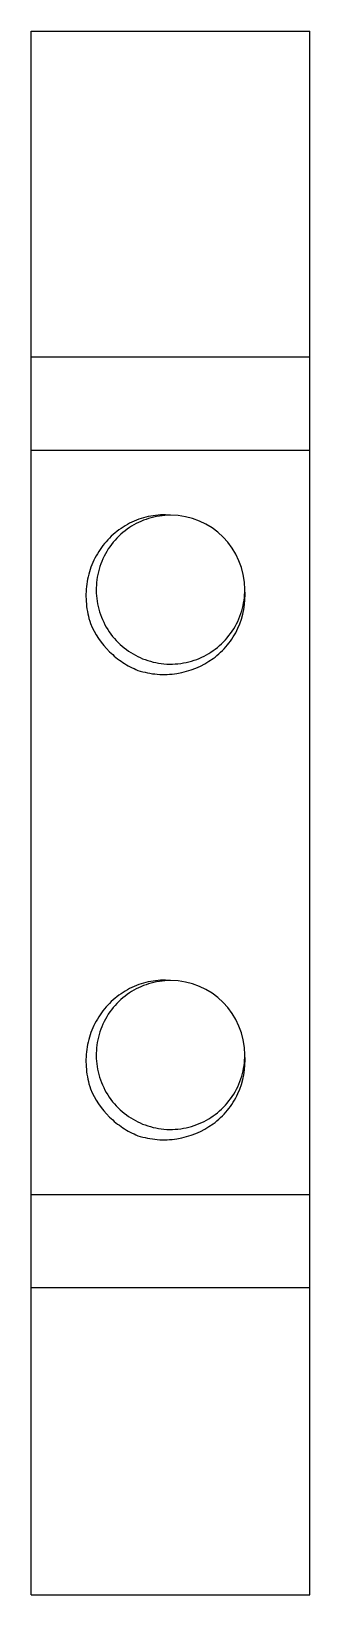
# Model space of a CAD drawing. Header units: millimetres. Extents: x -6 to 0, y -35.4 to -1.8.
import ezdxf

# ---------------------------------------------------------------- set-up
doc = ezdxf.new("R2010")
doc.units = ezdxf.units.MM

msp = doc.modelspace()

# ---------------------------------------------------------------- linework, layer by layer
at = {"color": 7, "linetype": 'Continuous', "lineweight": 25}
for p, q in [((-6, -1.837), (0, -1.837)), ((-6, -35.436), (-6, -1.837)), ((0, -35.436), (0, -1.837)), ((-6, -8.837), (0, -8.837)), ((-6, -10.837), (0, -10.837)), ((-6, -26.837), (0, -26.837)), ((-6, -28.837), (0, -28.837)), ((-6, -35.436), (0, -35.436))]:
    msp.add_line(p, q, dxfattribs=at)
for centre in [(-3, -13.837), (-3, -23.837)]:
    msp.add_arc(centre, 1.6, 0, 90, dxfattribs=at)
for points, knots in [([(-3, -12.237), (-3.144, -12.224), (-3.286, -12.231), (-3.567, -12.281), (-3.705, -12.326), (-3.962, -12.449), (-4.085, -12.528), (-4.304, -12.71), (-4.402, -12.816), (-4.571, -13.047), (-4.64, -13.171), (-4.747, -13.437), (-4.784, -13.576), (-4.824, -13.858), (-4.826, -14.003), (-4.799, -14.287), (-4.77, -14.426), (-4.724, -14.563)], [0, 0, 0, 0, 0.125, 0.125, 0.25, 0.25, 0.375, 0.375, 0.5, 0.5, 0.625, 0.625, 0.75, 0.75, 0.875, 0.875, 1, 1, 1, 1]), ([(-3, -12.237), (-3.161, -12.237), (-3.321, -12.262), (-3.547, -12.331), (-3.619, -12.36), (-3.757, -12.426), (-3.822, -12.462), (-4.013, -12.589), (-4.132, -12.695), (-4.335, -12.941), (-4.419, -13.081), (-4.541, -13.377), (-4.578, -13.533), (-4.607, -13.838), (-4.6, -13.988), (-4.541, -14.295), (-4.487, -14.448), (-4.336, -14.732), (-4.238, -14.862), (-4.014, -15.085), (-3.889, -15.176), (-3.623, -15.319), (-3.474, -15.373), (-3.162, -15.437), (-2.999, -15.445), (-2.68, -15.413), (-2.524, -15.373), (-2.239, -15.253), (-2.111, -15.176), (-1.87, -14.98), (-1.76, -14.861), (-1.582, -14.595), (-1.512, -14.447), (-1.422, -14.143), (-1.4, -13.987), (-1.4, -13.837)], [0, 0, 0, 0, 0.0625, 0.0625, 0.09375, 0.09375, 0.125, 0.125, 0.1875, 0.1875, 0.25, 0.25, 0.3125, 0.3125, 0.375, 0.375, 0.4375, 0.4375, 0.5, 0.5, 0.5625, 0.5625, 0.625, 0.625, 0.6875, 0.6875, 0.75, 0.75, 0.8125, 0.8125, 0.875, 0.875, 0.9375, 0.9375, 1, 1, 1, 1]), ([(-3.701, -15.571), (-3.565, -15.615), (-3.427, -15.643), (-3.145, -15.665), (-3.001, -15.659), (-2.583, -15.593), (-2.313, -15.483), (-1.969, -15.234), (-1.864, -15.135), (-1.685, -14.917), (-1.608, -14.795), (-1.43, -14.409), (-1.378, -14.123), (-1.4, -13.837)], [0, 0, 0, 0, 0.125, 0.125, 0.25, 0.25, 0.5, 0.5, 0.625, 0.625, 0.75, 0.75, 1, 1, 1, 1]), ([(-4.724, -14.563), (-4.629, -14.79), (-4.488, -14.998), (-4.225, -15.256), (-4.128, -15.334), (-3.924, -15.468), (-3.816, -15.525), (-3.701, -15.571)], [0, 0, 0, 0, 0.5, 0.5, 0.75, 0.75, 1, 1, 1, 1]), ([(-3, -22.237), (-3.144, -22.224), (-3.286, -22.231), (-3.567, -22.281), (-3.705, -22.326), (-3.962, -22.449), (-4.085, -22.528), (-4.304, -22.71), (-4.402, -22.816), (-4.571, -23.047), (-4.64, -23.171), (-4.747, -23.437), (-4.784, -23.576), (-4.824, -23.858), (-4.826, -24.003), (-4.799, -24.287), (-4.77, -24.426), (-4.724, -24.563)], [0, 0, 0, 0, 0.125, 0.125, 0.25, 0.25, 0.375, 0.375, 0.5, 0.5, 0.625, 0.625, 0.75, 0.75, 0.875, 0.875, 1, 1, 1, 1]), ([(-3, -22.237), (-3.161, -22.237), (-3.321, -22.262), (-3.547, -22.331), (-3.619, -22.36), (-3.757, -22.426), (-3.822, -22.462), (-4.013, -22.589), (-4.132, -22.695), (-4.335, -22.941), (-4.419, -23.081), (-4.541, -23.377), (-4.578, -23.533), (-4.607, -23.838), (-4.6, -23.988), (-4.541, -24.295), (-4.487, -24.448), (-4.336, -24.732), (-4.238, -24.862), (-4.014, -25.085), (-3.889, -25.176), (-3.623, -25.319), (-3.474, -25.373), (-3.162, -25.437), (-2.999, -25.445), (-2.68, -25.413), (-2.524, -25.373), (-2.239, -25.253), (-2.111, -25.176), (-1.87, -24.98), (-1.76, -24.861), (-1.582, -24.595), (-1.512, -24.447), (-1.422, -24.143), (-1.4, -23.987), (-1.4, -23.837)], [0, 0, 0, 0, 0.0625, 0.0625, 0.09375, 0.09375, 0.125, 0.125, 0.1875, 0.1875, 0.25, 0.25, 0.3125, 0.3125, 0.375, 0.375, 0.4375, 0.4375, 0.5, 0.5, 0.5625, 0.5625, 0.625, 0.625, 0.6875, 0.6875, 0.75, 0.75, 0.8125, 0.8125, 0.875, 0.875, 0.9375, 0.9375, 1, 1, 1, 1]), ([(-3.701, -25.571), (-3.565, -25.615), (-3.427, -25.643), (-3.145, -25.665), (-3.001, -25.659), (-2.583, -25.593), (-2.313, -25.483), (-1.969, -25.234), (-1.864, -25.135), (-1.685, -24.917), (-1.608, -24.795), (-1.43, -24.409), (-1.378, -24.123), (-1.4, -23.837)], [0, 0, 0, 0, 0.125, 0.125, 0.25, 0.25, 0.5, 0.5, 0.625, 0.625, 0.75, 0.75, 1, 1, 1, 1]), ([(-4.724, -24.563), (-4.629, -24.79), (-4.488, -24.998), (-4.225, -25.256), (-4.128, -25.334), (-3.924, -25.468), (-3.816, -25.525), (-3.701, -25.571)], [0, 0, 0, 0, 0.5, 0.5, 0.75, 0.75, 1, 1, 1, 1])]:
    msp.add_open_spline(points, degree=3, knots=knots, dxfattribs=at)

doc.saveas('drawing.dxf')
